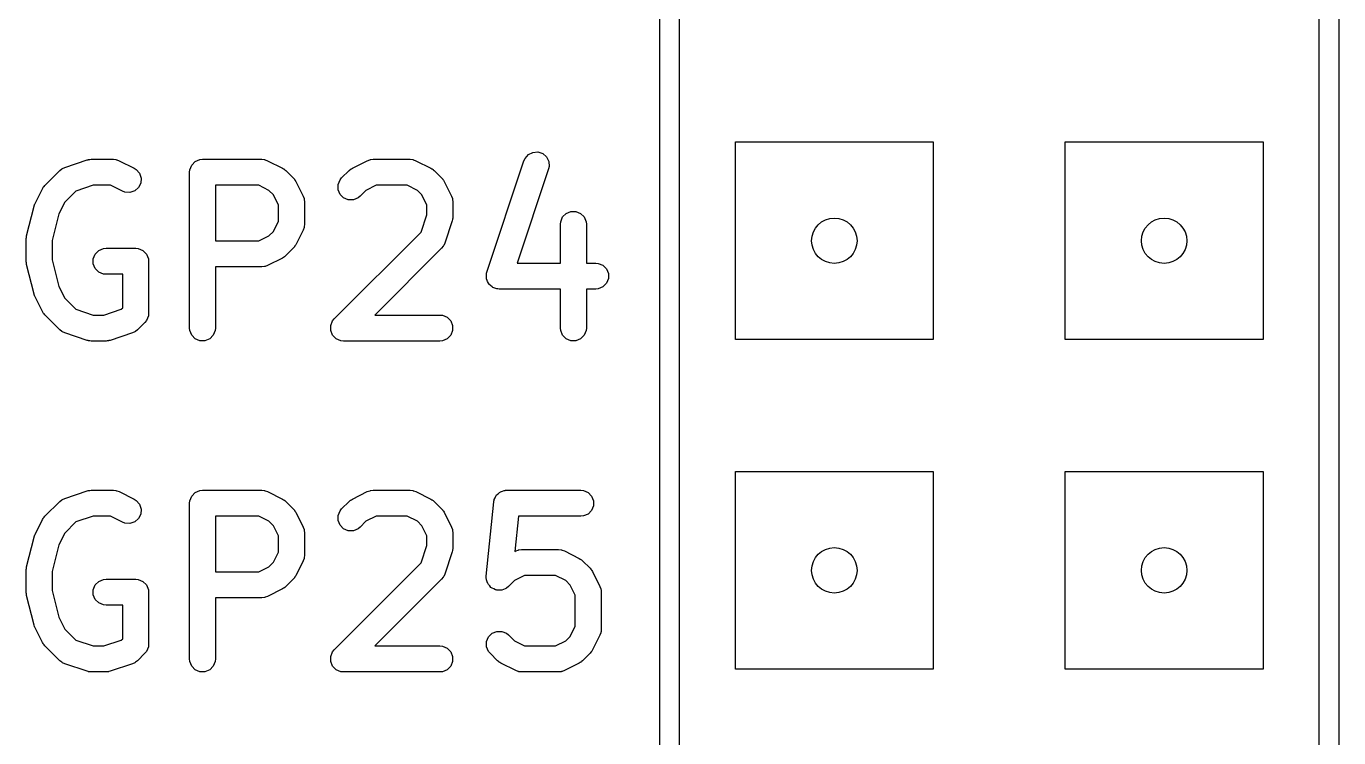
# Model space of a CAD drawing. Extents: x 0.28 to 2.12, y 0.23 to 2.15.
# Drawn here: x 1.7219 to 2.1199, y 1.2303 to 1.4462 of the extents above; entities that cross this region are included whole.
import ezdxf

# ---------------------------------------------------------------- set-up
doc = ezdxf.new("R2010")
doc.units = 0
doc.header["$MEASUREMENT"] = 0
doc.layers.add('BLACK', color=7, linetype='CONTINUOUS')

msp = doc.modelspace()

# ---------------------------------------------------------------- linework, layer by layer
at = {"layer": 'BLACK', "linetype": 'CONTINUOUS'}
for p, q in [((1.91398, 0.8311), (1.91398, 1.8311)), ((2.11988, 1.8311), (2.11988, 0.8311)), ((1.91988, 1.82815), (1.91988, 0.83406)), ((2.11398, 0.83406), (2.11398, 1.82815)), ((1.93693, 1.3511), (1.93693, 1.4111)), ((1.93693, 1.4111), (1.99693, 1.4111)), ((1.99693, 1.4111), (1.99693, 1.3511)), ((2.03693, 1.3511), (2.03693, 1.4111)), ((2.03693, 1.4111), (2.09693, 1.4111)), ((2.09693, 1.4111), (2.09693, 1.3511)), ((1.73359, 1.40335), (1.74034, 1.4056)), ((1.74034, 1.4056), (1.74072, 1.40568)), ((1.74072, 1.40568), (1.74082, 1.40572)), ((1.74082, 1.40572), (1.74096, 1.40574)), ((1.74096, 1.40574), (1.74109, 1.40577)), ((1.74109, 1.40577), (1.7412, 1.40576)), ((1.7412, 1.40576), (1.74159, 1.4058)), ((1.74159, 1.4058), (1.74833, 1.4058)), ((1.74833, 1.4058), (1.7491, 1.40572)), ((1.7491, 1.40572), (1.74923, 1.40567)), ((1.74923, 1.40567), (1.74937, 1.40566)), ((1.74937, 1.40566), (1.7501, 1.40538)), ((1.7501, 1.40538), (1.7546, 1.40313)), ((1.77206, 1.40405), (1.77314, 1.40513)), ((1.77314, 1.40513), (1.77456, 1.40572)), ((1.77456, 1.40572), (1.77533, 1.4058)), ((1.77533, 1.4058), (1.79333, 1.4058)), ((1.79333, 1.4058), (1.7941, 1.40572)), ((1.7941, 1.40572), (1.79423, 1.40567)), ((1.79423, 1.40567), (1.79437, 1.40566)), ((1.79437, 1.40566), (1.79509, 1.40538)), ((1.79509, 1.40538), (1.79959, 1.40313)), ((1.82081, 1.40313), (1.82531, 1.40538)), ((1.82531, 1.40538), (1.82604, 1.40566)), ((1.82604, 1.40566), (1.82618, 1.40567)), ((1.82618, 1.40567), (1.82631, 1.40572)), ((1.82631, 1.40572), (1.82708, 1.4058)), ((1.82708, 1.4058), (1.83832, 1.4058)), ((1.83832, 1.4058), (1.83909, 1.40572)), ((1.83909, 1.40572), (1.83922, 1.40567)), ((1.83922, 1.40567), (1.83936, 1.40566)), ((1.83936, 1.40566), (1.84008, 1.40538)), ((1.84008, 1.40538), (1.84458, 1.40313)), ((1.86159, 1.37161), (1.87283, 1.40536)), ((1.87283, 1.40536), (1.87315, 1.40606)), ((1.87315, 1.40606), (1.87416, 1.40722)), ((1.87416, 1.40722), (1.87553, 1.40791)), ((1.87553, 1.40791), (1.87706, 1.40802)), ((1.87706, 1.40802), (1.87852, 1.40753)), ((1.87852, 1.40753), (1.87968, 1.40652)), ((1.87968, 1.40652), (1.88037, 1.40515)), ((1.88037, 1.40515), (1.88047, 1.40362)), ((1.72755, 1.3979), (1.73205, 1.40239)), ((1.73205, 1.40239), (1.73265, 1.40288)), ((1.73265, 1.40288), (1.73278, 1.40294)), ((1.73278, 1.40294), (1.73289, 1.40303)), ((1.73289, 1.40303), (1.73359, 1.40335)), ((1.7546, 1.40313), (1.75525, 1.40272)), ((1.75525, 1.40272), (1.75625, 1.40156)), ((1.75625, 1.40156), (1.75674, 1.4001)), ((1.77139, 1.40186), (1.77147, 1.40263)), ((1.77139, 1.35462), (1.77139, 1.40186)), ((1.77147, 1.40263), (1.77206, 1.40405)), ((1.79959, 1.40313), (1.79992, 1.40292)), ((1.79992, 1.40292), (1.80002, 1.40288)), ((1.80002, 1.40288), (1.80012, 1.4028)), ((1.80012, 1.4028), (1.80024, 1.40272)), ((1.80024, 1.40272), (1.80031, 1.40264)), ((1.80031, 1.40264), (1.80061, 1.40239)), ((1.80061, 1.40239), (1.80286, 1.40014)), ((1.81754, 1.40014), (1.81979, 1.40239)), ((1.81979, 1.40239), (1.82009, 1.40264)), ((1.82009, 1.40264), (1.82016, 1.40272)), ((1.82016, 1.40272), (1.82028, 1.4028)), ((1.82028, 1.4028), (1.82039, 1.40288)), ((1.82039, 1.40288), (1.82048, 1.40292)), ((1.82048, 1.40292), (1.82081, 1.40313)), ((1.84458, 1.40313), (1.84491, 1.40292)), ((1.84491, 1.40292), (1.84501, 1.40288)), ((1.84501, 1.40288), (1.84512, 1.4028)), ((1.84512, 1.4028), (1.84524, 1.40272)), ((1.84524, 1.40272), (1.84531, 1.40264)), ((1.84531, 1.40264), (1.84561, 1.40239)), ((1.84561, 1.40239), (1.84786, 1.40014)), ((1.8803, 1.40287), (1.87078, 1.3743)), ((1.88047, 1.40362), (1.8803, 1.40287)), ((1.72682, 1.39687), (1.72702, 1.3972)), ((1.72702, 1.3972), (1.72706, 1.3973)), ((1.72706, 1.3973), (1.72715, 1.39741)), ((1.72715, 1.39741), (1.72723, 1.39753)), ((1.72723, 1.39753), (1.72731, 1.39759)), ((1.72731, 1.39759), (1.72755, 1.3979)), ((1.74222, 1.39792), (1.73696, 1.39617)), ((1.74741, 1.39792), (1.74222, 1.39792)), ((1.75107, 1.39609), (1.74741, 1.39792)), ((1.75594, 1.3972), (1.75478, 1.39619)), ((1.75663, 1.39857), (1.75594, 1.3972)), ((1.75674, 1.4001), (1.75663, 1.39857)), ((1.7924, 1.39792), (1.77927, 1.39792)), ((1.77927, 1.39792), (1.77927, 1.38105)), ((1.7955, 1.39638), (1.7924, 1.39792)), ((1.80286, 1.40014), (1.80311, 1.39984)), ((1.80311, 1.39984), (1.80319, 1.39977)), ((1.80319, 1.39977), (1.80326, 1.39966)), ((1.80326, 1.39966), (1.80335, 1.39955)), ((1.80335, 1.39955), (1.80339, 1.39945)), ((1.80339, 1.39945), (1.8036, 1.39912)), ((1.8036, 1.39912), (1.80585, 1.39462)), ((1.81646, 1.39813), (1.81705, 1.39955)), ((1.81646, 1.39659), (1.81646, 1.39813)), ((1.81705, 1.39955), (1.81754, 1.40014)), ((1.828, 1.39792), (1.82491, 1.39638)), ((1.83739, 1.39792), (1.828, 1.39792)), ((1.84049, 1.39638), (1.83739, 1.39792)), ((1.84786, 1.40014), (1.8481, 1.39984)), ((1.8481, 1.39984), (1.84818, 1.39977)), ((1.84818, 1.39977), (1.84826, 1.39966)), ((1.84826, 1.39966), (1.84835, 1.39955)), ((1.84835, 1.39955), (1.84839, 1.39945)), ((1.84839, 1.39945), (1.84859, 1.39912)), ((1.84859, 1.39912), (1.85084, 1.39462)), ((1.72457, 1.39237), (1.72682, 1.39687)), ((1.73696, 1.39617), (1.73357, 1.39278)), ((1.75179, 1.39581), (1.75107, 1.39609)), ((1.75333, 1.3957), (1.75179, 1.39581)), ((1.75478, 1.39619), (1.75333, 1.3957)), ((1.79684, 1.39503), (1.7955, 1.39638)), ((1.79839, 1.39193), (1.79684, 1.39503)), ((1.80585, 1.39462), (1.80613, 1.3939)), ((1.80613, 1.3939), (1.80614, 1.39376)), ((1.80614, 1.39376), (1.80619, 1.39363)), ((1.80619, 1.39363), (1.80627, 1.39286)), ((1.81705, 1.39517), (1.81646, 1.39659)), ((1.81814, 1.39409), (1.81705, 1.39517)), ((1.81956, 1.3935), (1.81814, 1.39409)), ((1.82109, 1.3935), (1.81956, 1.3935)), ((1.82251, 1.39409), (1.82109, 1.3935)), ((1.82311, 1.39458), (1.82251, 1.39409)), ((1.82491, 1.39638), (1.82311, 1.39458)), ((1.84184, 1.39503), (1.84049, 1.39638)), ((1.84339, 1.39193), (1.84184, 1.39503)), ((1.85084, 1.39462), (1.85112, 1.3939)), ((1.85112, 1.3939), (1.85113, 1.39376)), ((1.85113, 1.39376), (1.85118, 1.39363)), ((1.85118, 1.39363), (1.85126, 1.39286)), ((1.72202, 1.38257), (1.72427, 1.39157)), ((1.72427, 1.39157), (1.72429, 1.39162)), ((1.72429, 1.39165), (1.72441, 1.39197)), ((1.72429, 1.39162), (1.72429, 1.39165)), ((1.72441, 1.39197), (1.72453, 1.39229)), ((1.72453, 1.39229), (1.72454, 1.39232)), ((1.72454, 1.39232), (1.72457, 1.39237)), ((1.7318, 1.38924), (1.72977, 1.38113)), ((1.73357, 1.39278), (1.7318, 1.38924)), ((1.79839, 1.38704), (1.79839, 1.39193)), ((1.80627, 1.39286), (1.80627, 1.38611)), ((1.84163, 1.38374), (1.84339, 1.389)), ((1.84339, 1.389), (1.84339, 1.39193)), ((1.85126, 1.39286), (1.85126, 1.38836)), ((1.88454, 1.3883), (1.88563, 1.38939)), ((1.88563, 1.38939), (1.88705, 1.38997)), ((1.88705, 1.38997), (1.88859, 1.38997)), ((1.88859, 1.38997), (1.89, 1.38939)), ((1.89, 1.38939), (1.89109, 1.3883)), ((1.79684, 1.38395), (1.79839, 1.38704)), ((1.80613, 1.38507), (1.80585, 1.38435)), ((1.80614, 1.38521), (1.80613, 1.38507)), ((1.80619, 1.38534), (1.80614, 1.38521)), ((1.80627, 1.38611), (1.80619, 1.38534)), ((1.85106, 1.38712), (1.84881, 1.38037)), ((1.85114, 1.3875), (1.85106, 1.38712)), ((1.85118, 1.38759), (1.85114, 1.3875)), ((1.8512, 1.38773), (1.85118, 1.38759)), ((1.85123, 1.38787), (1.8512, 1.38773)), ((1.85126, 1.38836), (1.85122, 1.38797)), ((1.85122, 1.38797), (1.85123, 1.38787)), ((1.88388, 1.38611), (1.88396, 1.38688)), ((1.88388, 1.3743), (1.88388, 1.38611)), ((1.88396, 1.38688), (1.88454, 1.3883)), ((1.89109, 1.3883), (1.89168, 1.38688)), ((1.89168, 1.38688), (1.89175, 1.38611)), ((1.89175, 1.38611), (1.89175, 1.3743)), ((1.7219, 1.38161), (1.72191, 1.38175)), ((1.7219, 1.37486), (1.7219, 1.38161)), ((1.72191, 1.3818), (1.72195, 1.38209)), ((1.72191, 1.38175), (1.72191, 1.3818)), ((1.72195, 1.38209), (1.72198, 1.38238)), ((1.72198, 1.38238), (1.722, 1.38243)), ((1.722, 1.38243), (1.72202, 1.38257)), ((1.72977, 1.38113), (1.72977, 1.37535)), ((1.77927, 1.38105), (1.7924, 1.38105)), ((1.7924, 1.38105), (1.7955, 1.3826)), ((1.7955, 1.3826), (1.79684, 1.38395)), ((1.80585, 1.38435), (1.8036, 1.37985)), ((1.81529, 1.3574), (1.84163, 1.38374)), ((1.74222, 1.37563), (1.74281, 1.37705)), ((1.74281, 1.37705), (1.7439, 1.37814)), ((1.7439, 1.37814), (1.74532, 1.37873)), ((1.74532, 1.37873), (1.74609, 1.3788)), ((1.74609, 1.3788), (1.75508, 1.3788)), ((1.75508, 1.3788), (1.75585, 1.37873)), ((1.75585, 1.37873), (1.75727, 1.37814)), ((1.75727, 1.37814), (1.75836, 1.37705)), ((1.75836, 1.37705), (1.75895, 1.37563)), ((1.80286, 1.37883), (1.80061, 1.37658)), ((1.80311, 1.37913), (1.80286, 1.37883)), ((1.80319, 1.3792), (1.80311, 1.37913)), ((1.80326, 1.37932), (1.80319, 1.3792)), ((1.80335, 1.37943), (1.80326, 1.37932)), ((1.80339, 1.37952), (1.80335, 1.37943)), ((1.8036, 1.37985), (1.80339, 1.37952)), ((1.84786, 1.37883), (1.82758, 1.35855)), ((1.84835, 1.37943), (1.84786, 1.37883)), ((1.8484, 1.37956), (1.84835, 1.37943)), ((1.84849, 1.37966), (1.8484, 1.37956)), ((1.84881, 1.38037), (1.84849, 1.37966)), ((1.72191, 1.37473), (1.7219, 1.37486)), ((1.72191, 1.37467), (1.72191, 1.37473)), ((1.72195, 1.37439), (1.72191, 1.37467)), ((1.72198, 1.3741), (1.72195, 1.37439)), ((1.722, 1.37404), (1.72198, 1.3741)), ((1.72202, 1.37391), (1.722, 1.37404)), ((1.72427, 1.36491), (1.72202, 1.37391)), ((1.72977, 1.37535), (1.7318, 1.36724)), ((1.74222, 1.3741), (1.74222, 1.37563)), ((1.74281, 1.37268), (1.74222, 1.3741)), ((1.75895, 1.37563), (1.75902, 1.37486)), ((1.75902, 1.37486), (1.75902, 1.35912)), ((1.79333, 1.37318), (1.77927, 1.37318)), ((1.77927, 1.37318), (1.77927, 1.35462)), ((1.7941, 1.37325), (1.79333, 1.37318)), ((1.79423, 1.37331), (1.7941, 1.37325)), ((1.79437, 1.37332), (1.79423, 1.37331)), ((1.79509, 1.37359), (1.79437, 1.37332)), ((1.79959, 1.37584), (1.79509, 1.37359)), ((1.79992, 1.37605), (1.79959, 1.37584)), ((1.80002, 1.37609), (1.79992, 1.37605)), ((1.80012, 1.37618), (1.80002, 1.37609)), ((1.80024, 1.37625), (1.80012, 1.37618)), ((1.80031, 1.37633), (1.80024, 1.37625)), ((1.80061, 1.37658), (1.80031, 1.37633)), ((1.87078, 1.3743), (1.88388, 1.3743)), ((1.89175, 1.3743), (1.89457, 1.3743)), ((1.89457, 1.3743), (1.89533, 1.37423)), ((1.89533, 1.37423), (1.89675, 1.37364)), ((1.89675, 1.37364), (1.89784, 1.37255)), ((1.7439, 1.37159), (1.74281, 1.37268)), ((1.74532, 1.371), (1.7439, 1.37159)), ((1.74609, 1.37093), (1.74532, 1.371)), ((1.75115, 1.37093), (1.74609, 1.37093)), ((1.75115, 1.36075), (1.75115, 1.37093)), ((1.86141, 1.37086), (1.86146, 1.37105)), ((1.86146, 1.37023), (1.86141, 1.37086)), ((1.86146, 1.37113), (1.8615, 1.37123)), ((1.86146, 1.37105), (1.86146, 1.37113)), ((1.86146, 1.3696), (1.86146, 1.37023)), ((1.86151, 1.36947), (1.86146, 1.3696)), ((1.8615, 1.37123), (1.86159, 1.37161)), ((1.86152, 1.36932), (1.86151, 1.36947)), ((1.86181, 1.36876), (1.86152, 1.36932)), ((1.89784, 1.37255), (1.89843, 1.37113)), ((1.89843, 1.3696), (1.89784, 1.36818)), ((1.89843, 1.37113), (1.89843, 1.3696)), ((1.7318, 1.36724), (1.73357, 1.3637)), ((1.86205, 1.36818), (1.86181, 1.36876)), ((1.86215, 1.36808), (1.86205, 1.36818)), ((1.86221, 1.36795), (1.86215, 1.36808)), ((1.86269, 1.36754), (1.86221, 1.36795)), ((1.86313, 1.36709), (1.86269, 1.36754)), ((1.86326, 1.36704), (1.86313, 1.36709)), ((1.86337, 1.36694), (1.86326, 1.36704)), ((1.86397, 1.36674), (1.86337, 1.36694)), ((1.86455, 1.3665), (1.86397, 1.36674)), ((1.86475, 1.36648), (1.86455, 1.3665)), ((1.86483, 1.36646), (1.86475, 1.36648)), ((1.86493, 1.36647), (1.86483, 1.36646)), ((1.86532, 1.36643), (1.86493, 1.36647)), ((1.88388, 1.36643), (1.86532, 1.36643)), ((1.88388, 1.35462), (1.88388, 1.36643)), ((1.89457, 1.36643), (1.89175, 1.36643)), ((1.89175, 1.36643), (1.89175, 1.35462)), ((1.89533, 1.3665), (1.89457, 1.36643)), ((1.89675, 1.36709), (1.89533, 1.3665)), ((1.89784, 1.36818), (1.89675, 1.36709)), ((1.72429, 1.36485), (1.72427, 1.36491)), ((1.72429, 1.36483), (1.72429, 1.36485)), ((1.72441, 1.36451), (1.72429, 1.36483)), ((1.72453, 1.36418), (1.72441, 1.36451)), ((1.72454, 1.36416), (1.72453, 1.36418)), ((1.72457, 1.3641), (1.72454, 1.36416)), ((1.72682, 1.3596), (1.72457, 1.3641)), ((1.73357, 1.3637), (1.73696, 1.36031)), ((1.72702, 1.35927), (1.72682, 1.3596)), ((1.72706, 1.35918), (1.72702, 1.35927)), ((1.72715, 1.35907), (1.72706, 1.35918)), ((1.72723, 1.35895), (1.72715, 1.35907)), ((1.72731, 1.35888), (1.72723, 1.35895)), ((1.72755, 1.35858), (1.72731, 1.35888)), ((1.73205, 1.35408), (1.72755, 1.35858)), ((1.73696, 1.36031), (1.74222, 1.35855)), ((1.74222, 1.35855), (1.74545, 1.35855)), ((1.74545, 1.35855), (1.75071, 1.36031)), ((1.75071, 1.36031), (1.75115, 1.36075)), ((1.75865, 1.35763), (1.75836, 1.35693)), ((1.75895, 1.35835), (1.75865, 1.35763)), ((1.75902, 1.35912), (1.75895, 1.35835)), ((1.8148, 1.3568), (1.81529, 1.3574)), ((1.82758, 1.35855), (1.84732, 1.35855)), ((1.84732, 1.35855), (1.84809, 1.35848)), ((1.84809, 1.35848), (1.84951, 1.35789)), ((1.84951, 1.35789), (1.8506, 1.3568)), ((1.73265, 1.35359), (1.73205, 1.35408)), ((1.73278, 1.35354), (1.73265, 1.35359)), ((1.73289, 1.35345), (1.73278, 1.35354)), ((1.73359, 1.35313), (1.73289, 1.35345)), ((1.75478, 1.35345), (1.75408, 1.35313)), ((1.75489, 1.35354), (1.75478, 1.35345)), ((1.75502, 1.35359), (1.75489, 1.35354)), ((1.75562, 1.35408), (1.75502, 1.35359)), ((1.75787, 1.35633), (1.75562, 1.35408)), ((1.75836, 1.35693), (1.75787, 1.35633)), ((1.77147, 1.35385), (1.77139, 1.35462)), ((1.77206, 1.35243), (1.77147, 1.35385)), ((1.77919, 1.35385), (1.77861, 1.35243)), ((1.77927, 1.35462), (1.77919, 1.35385)), ((1.81421, 1.35538), (1.8148, 1.3568)), ((1.81421, 1.35385), (1.81421, 1.35538)), ((1.8148, 1.35243), (1.81421, 1.35385)), ((1.8506, 1.3568), (1.85118, 1.35538)), ((1.85118, 1.35385), (1.8506, 1.35243)), ((1.85118, 1.35538), (1.85118, 1.35385)), ((1.88396, 1.35385), (1.88388, 1.35462)), ((1.88454, 1.35243), (1.88396, 1.35385)), ((1.89168, 1.35385), (1.89109, 1.35243)), ((1.89175, 1.35462), (1.89168, 1.35385)), ((1.74034, 1.35088), (1.73359, 1.35313)), ((1.74072, 1.35079), (1.74034, 1.35088)), ((1.74082, 1.35076), (1.74072, 1.35079)), ((1.74096, 1.35074), (1.74082, 1.35076)), ((1.74109, 1.35071), (1.74096, 1.35074)), ((1.7412, 1.35072), (1.74109, 1.35071)), ((1.74159, 1.35068), (1.7412, 1.35072)), ((1.74609, 1.35068), (1.74159, 1.35068)), ((1.74647, 1.35072), (1.74609, 1.35068)), ((1.74658, 1.35071), (1.74647, 1.35072)), ((1.74671, 1.35074), (1.74658, 1.35071)), ((1.74685, 1.35076), (1.74671, 1.35074)), ((1.74695, 1.35079), (1.74685, 1.35076)), ((1.74733, 1.35088), (1.74695, 1.35079)), ((1.75408, 1.35313), (1.74733, 1.35088)), ((1.77314, 1.35134), (1.77206, 1.35243)), ((1.77456, 1.35076), (1.77314, 1.35134)), ((1.7761, 1.35076), (1.77456, 1.35076)), ((1.77752, 1.35134), (1.7761, 1.35076)), ((1.77861, 1.35243), (1.77752, 1.35134)), ((1.81589, 1.35134), (1.8148, 1.35243)), ((1.81731, 1.35076), (1.81589, 1.35134)), ((1.81808, 1.35068), (1.81731, 1.35076)), ((1.84732, 1.35068), (1.81808, 1.35068)), ((1.84809, 1.35076), (1.84732, 1.35068)), ((1.84951, 1.35134), (1.84809, 1.35076)), ((1.8506, 1.35243), (1.84951, 1.35134)), ((1.88563, 1.35134), (1.88454, 1.35243)), ((1.88705, 1.35076), (1.88563, 1.35134)), ((1.88859, 1.35076), (1.88705, 1.35076)), ((1.89, 1.35134), (1.88859, 1.35076)), ((1.89109, 1.35243), (1.89, 1.35134)), ((1.99693, 1.3511), (1.93693, 1.3511)), ((2.09693, 1.3511), (2.03693, 1.3511)), ((1.93693, 1.2511), (1.93693, 1.3111)), ((1.93693, 1.3111), (1.99693, 1.3111)), ((1.99693, 1.3111), (1.99693, 1.2511)), ((2.03693, 1.2511), (2.03693, 1.3111)), ((2.03693, 1.3111), (2.09693, 1.3111)), ((2.09693, 1.3111), (2.09693, 1.2511)), ((1.7412, 1.30537), (1.74159, 1.3054)), ((1.74159, 1.3054), (1.74833, 1.3054)), ((1.74833, 1.3054), (1.7491, 1.30533)), ((1.77456, 1.30533), (1.77533, 1.3054)), ((1.77533, 1.3054), (1.79333, 1.3054)), ((1.79333, 1.3054), (1.7941, 1.30533)), ((1.82631, 1.30533), (1.82708, 1.3054)), ((1.82708, 1.3054), (1.83832, 1.3054)), ((1.83832, 1.3054), (1.83909, 1.30533)), ((1.8671, 1.30536), (1.86719, 1.30539)), ((1.86719, 1.30539), (1.86729, 1.30538)), ((1.86729, 1.30538), (1.86757, 1.3054)), ((1.86757, 1.3054), (1.89007, 1.3054)), ((1.89007, 1.3054), (1.89084, 1.30533)), ((1.72755, 1.2975), (1.73205, 1.302)), ((1.73205, 1.302), (1.73265, 1.30249)), ((1.73265, 1.30249), (1.73278, 1.30254)), ((1.73278, 1.30254), (1.73289, 1.30264)), ((1.73289, 1.30264), (1.73359, 1.30295)), ((1.73359, 1.30295), (1.74034, 1.3052)), ((1.74034, 1.3052), (1.74072, 1.30529)), ((1.74072, 1.30529), (1.74082, 1.30533)), ((1.74082, 1.30533), (1.74096, 1.30534)), ((1.74096, 1.30534), (1.74109, 1.30537)), ((1.74109, 1.30537), (1.7412, 1.30537)), ((1.7491, 1.30533), (1.74923, 1.30527)), ((1.74923, 1.30527), (1.74937, 1.30526)), ((1.74937, 1.30526), (1.7501, 1.30499)), ((1.7501, 1.30499), (1.7546, 1.30274)), ((1.7546, 1.30274), (1.75525, 1.30233)), ((1.75525, 1.30233), (1.75625, 1.30117)), ((1.77139, 1.30147), (1.77147, 1.30223)), ((1.77139, 1.25422), (1.77139, 1.30147)), ((1.77147, 1.30223), (1.77206, 1.30365)), ((1.77206, 1.30365), (1.77314, 1.30474)), ((1.77314, 1.30474), (1.77456, 1.30533)), ((1.7941, 1.30533), (1.79423, 1.30527)), ((1.79423, 1.30527), (1.79437, 1.30526)), ((1.79437, 1.30526), (1.79509, 1.30499)), ((1.79509, 1.30499), (1.79959, 1.30274)), ((1.79959, 1.30274), (1.79992, 1.30253)), ((1.79992, 1.30253), (1.80002, 1.30249)), ((1.80002, 1.30249), (1.80012, 1.3024)), ((1.80012, 1.3024), (1.80024, 1.30233)), ((1.80024, 1.30233), (1.80031, 1.30225)), ((1.80031, 1.30225), (1.80061, 1.302)), ((1.80061, 1.302), (1.80286, 1.29975)), ((1.81754, 1.29975), (1.81979, 1.302)), ((1.81979, 1.302), (1.82009, 1.30225)), ((1.82009, 1.30225), (1.82016, 1.30233)), ((1.82016, 1.30233), (1.82028, 1.3024)), ((1.82028, 1.3024), (1.82039, 1.30249)), ((1.82039, 1.30249), (1.82048, 1.30253)), ((1.82048, 1.30253), (1.82081, 1.30274)), ((1.82081, 1.30274), (1.82531, 1.30499)), ((1.82531, 1.30499), (1.82604, 1.30526)), ((1.82604, 1.30526), (1.82618, 1.30527)), ((1.82618, 1.30527), (1.82631, 1.30533)), ((1.83909, 1.30533), (1.83922, 1.30527)), ((1.83922, 1.30527), (1.83936, 1.30526)), ((1.83936, 1.30526), (1.84008, 1.30499)), ((1.84008, 1.30499), (1.84458, 1.30274)), ((1.84458, 1.30274), (1.84491, 1.30253)), ((1.84491, 1.30253), (1.84501, 1.30249)), ((1.84501, 1.30249), (1.84512, 1.3024)), ((1.84512, 1.3024), (1.84524, 1.30233)), ((1.84524, 1.30233), (1.84531, 1.30225)), ((1.84531, 1.30225), (1.84561, 1.302)), ((1.84561, 1.302), (1.84786, 1.29975)), ((1.8614, 1.27936), (1.86365, 1.30186)), ((1.86365, 1.30186), (1.86371, 1.30214)), ((1.86371, 1.30223), (1.86375, 1.30233)), ((1.86371, 1.30214), (1.86371, 1.30223)), ((1.86375, 1.30233), (1.8638, 1.30262)), ((1.8638, 1.30262), (1.86408, 1.30312)), ((1.86408, 1.30312), (1.8643, 1.30365)), ((1.8643, 1.30365), (1.86444, 1.30379)), ((1.86444, 1.30379), (1.86453, 1.30397)), ((1.86453, 1.30397), (1.86498, 1.30433)), ((1.86498, 1.30433), (1.86538, 1.30474)), ((1.86538, 1.30474), (1.86557, 1.30482)), ((1.86557, 1.30482), (1.86572, 1.30494)), ((1.86572, 1.30494), (1.86627, 1.30511)), ((1.86627, 1.30511), (1.8668, 1.30533)), ((1.8668, 1.30533), (1.8671, 1.30536)), ((1.89084, 1.30533), (1.89225, 1.30474)), ((1.89225, 1.30474), (1.89334, 1.30365)), ((1.89334, 1.30365), (1.89393, 1.30223)), ((1.89393, 1.30223), (1.89393, 1.3007)), ((1.72731, 1.2972), (1.72755, 1.2975)), ((1.74222, 1.29753), (1.73696, 1.29578)), ((1.74741, 1.29753), (1.74222, 1.29753)), ((1.75107, 1.2957), (1.74741, 1.29753)), ((1.75663, 1.29818), (1.75594, 1.2968)), ((1.75625, 1.30117), (1.75674, 1.29971)), ((1.75674, 1.29971), (1.75663, 1.29818)), ((1.7924, 1.29753), (1.77927, 1.29753)), ((1.77927, 1.29753), (1.77927, 1.28066)), ((1.7955, 1.29598), (1.7924, 1.29753)), ((1.80286, 1.29975), (1.80311, 1.29945)), ((1.80311, 1.29945), (1.80319, 1.29938)), ((1.80319, 1.29938), (1.80326, 1.29926)), ((1.80326, 1.29926), (1.80335, 1.29915)), ((1.80335, 1.29915), (1.80339, 1.29906)), ((1.80339, 1.29906), (1.8036, 1.29873)), ((1.8036, 1.29873), (1.80585, 1.29423)), ((1.81646, 1.29774), (1.81705, 1.29915)), ((1.81646, 1.2962), (1.81646, 1.29774)), ((1.81705, 1.29915), (1.81754, 1.29975)), ((1.828, 1.29753), (1.82491, 1.29598)), ((1.83739, 1.29753), (1.828, 1.29753)), ((1.84049, 1.29598), (1.83739, 1.29753)), ((1.84786, 1.29975), (1.8481, 1.29945)), ((1.8481, 1.29945), (1.84818, 1.29938)), ((1.84818, 1.29938), (1.84826, 1.29926)), ((1.84826, 1.29926), (1.84835, 1.29915)), ((1.84835, 1.29915), (1.84839, 1.29906)), ((1.84839, 1.29906), (1.84859, 1.29873)), ((1.84859, 1.29873), (1.85084, 1.29423)), ((1.87113, 1.29753), (1.87007, 1.28687)), ((1.89007, 1.29753), (1.87113, 1.29753)), ((1.89084, 1.29761), (1.89007, 1.29753)), ((1.89225, 1.29819), (1.89084, 1.29761)), ((1.89334, 1.29928), (1.89225, 1.29819)), ((1.89393, 1.3007), (1.89334, 1.29928)), ((1.72457, 1.29198), (1.72682, 1.29648)), ((1.72682, 1.29648), (1.72702, 1.29681)), ((1.72702, 1.29681), (1.72706, 1.2969)), ((1.72706, 1.2969), (1.72715, 1.29701)), ((1.72715, 1.29701), (1.72723, 1.29713)), ((1.72723, 1.29713), (1.72731, 1.2972)), ((1.73696, 1.29578), (1.73357, 1.29239)), ((1.75179, 1.29542), (1.75107, 1.2957)), ((1.75333, 1.29531), (1.75179, 1.29542)), ((1.75478, 1.2958), (1.75333, 1.29531)), ((1.75594, 1.2968), (1.75478, 1.2958)), ((1.79684, 1.29464), (1.7955, 1.29598)), ((1.79839, 1.29154), (1.79684, 1.29464)), ((1.80585, 1.29423), (1.80613, 1.29351)), ((1.80613, 1.29351), (1.80614, 1.29337)), ((1.81705, 1.29478), (1.81646, 1.2962)), ((1.81814, 1.29369), (1.81705, 1.29478)), ((1.81956, 1.29311), (1.81814, 1.29369)), ((1.82251, 1.29369), (1.82109, 1.29311)), ((1.82311, 1.29418), (1.82251, 1.29369)), ((1.82491, 1.29598), (1.82311, 1.29418)), ((1.84184, 1.29464), (1.84049, 1.29598)), ((1.84339, 1.29154), (1.84184, 1.29464)), ((1.85084, 1.29423), (1.85112, 1.29351)), ((1.85112, 1.29351), (1.85113, 1.29337)), ((1.72202, 1.28217), (1.72427, 1.29117)), ((1.72427, 1.29117), (1.72429, 1.29123)), ((1.72429, 1.29126), (1.72441, 1.29158)), ((1.72429, 1.29123), (1.72429, 1.29126)), ((1.72441, 1.29158), (1.72453, 1.2919)), ((1.72453, 1.2919), (1.72454, 1.29192)), ((1.72454, 1.29192), (1.72457, 1.29198)), ((1.73357, 1.29239), (1.7318, 1.28884)), ((1.79839, 1.28665), (1.79839, 1.29154)), ((1.80614, 1.29337), (1.80619, 1.29324)), ((1.80619, 1.29324), (1.80627, 1.29247)), ((1.80627, 1.29247), (1.80627, 1.28572)), ((1.82109, 1.29311), (1.81956, 1.29311)), ((1.84339, 1.28861), (1.84339, 1.29154)), ((1.85113, 1.29337), (1.85118, 1.29324)), ((1.85118, 1.29324), (1.85126, 1.29247)), ((1.85126, 1.29247), (1.85126, 1.28797)), ((1.7318, 1.28884), (1.72977, 1.28073)), ((1.79684, 1.28355), (1.79839, 1.28665)), ((1.80627, 1.28572), (1.80619, 1.28495)), ((1.84163, 1.28335), (1.84339, 1.28861)), ((1.85106, 1.28672), (1.84881, 1.27997)), ((1.85114, 1.2871), (1.85106, 1.28672)), ((1.85118, 1.2872), (1.85114, 1.2871)), ((1.8512, 1.28734), (1.85118, 1.2872)), ((1.85123, 1.28748), (1.8512, 1.28734)), ((1.85126, 1.28797), (1.85122, 1.28758)), ((1.85122, 1.28758), (1.85123, 1.28748)), ((1.87007, 1.28687), (1.87031, 1.28699)), ((1.87031, 1.28699), (1.87103, 1.28727)), ((1.87103, 1.28727), (1.87117, 1.28728)), ((1.87117, 1.28728), (1.8713, 1.28733)), ((1.8713, 1.28733), (1.87207, 1.28741)), ((1.87207, 1.28741), (1.88332, 1.28741)), ((1.88332, 1.28741), (1.88409, 1.28733)), ((1.88409, 1.28733), (1.88422, 1.28728)), ((1.88422, 1.28728), (1.88436, 1.28727)), ((1.88436, 1.28727), (1.88508, 1.28699)), ((1.88508, 1.28699), (1.88958, 1.28474)), ((1.72191, 1.28141), (1.72195, 1.2817)), ((1.72195, 1.2817), (1.72198, 1.28199)), ((1.72198, 1.28199), (1.722, 1.28204)), ((1.722, 1.28204), (1.72202, 1.28217)), ((1.7924, 1.28066), (1.7955, 1.28221)), ((1.7955, 1.28221), (1.79684, 1.28355)), ((1.80585, 1.28396), (1.8036, 1.27946)), ((1.80613, 1.28468), (1.80585, 1.28396)), ((1.80614, 1.28482), (1.80613, 1.28468)), ((1.80619, 1.28495), (1.80614, 1.28482)), ((1.81529, 1.25701), (1.84163, 1.28335)), ((1.88958, 1.28474), (1.88991, 1.28453)), ((1.88991, 1.28453), (1.89, 1.28449)), ((1.89, 1.28449), (1.89011, 1.2844)), ((1.89011, 1.2844), (1.89023, 1.28433)), ((1.89023, 1.28433), (1.8903, 1.28425)), ((1.8903, 1.28425), (1.8906, 1.284)), ((1.8906, 1.284), (1.89285, 1.28175)), ((1.89285, 1.28175), (1.8931, 1.28145)), ((1.7219, 1.28122), (1.72191, 1.28135)), ((1.7219, 1.27447), (1.7219, 1.28122)), ((1.72191, 1.28135), (1.72191, 1.28141)), ((1.72977, 1.28073), (1.72977, 1.27495)), ((1.74281, 1.27666), (1.7439, 1.27774)), ((1.7439, 1.27774), (1.74532, 1.27833)), ((1.74532, 1.27833), (1.74609, 1.27841)), ((1.74609, 1.27841), (1.75508, 1.27841)), ((1.75508, 1.27841), (1.75585, 1.27833)), ((1.75585, 1.27833), (1.75727, 1.27774)), ((1.75727, 1.27774), (1.75836, 1.27666)), ((1.77927, 1.28066), (1.7924, 1.28066)), ((1.80286, 1.27844), (1.80061, 1.27619)), ((1.80311, 1.27874), (1.80286, 1.27844)), ((1.80319, 1.27881), (1.80311, 1.27874)), ((1.80326, 1.27892), (1.80319, 1.27881)), ((1.80335, 1.27903), (1.80326, 1.27892)), ((1.80339, 1.27913), (1.80335, 1.27903)), ((1.8036, 1.27946), (1.80339, 1.27913)), ((1.84786, 1.27844), (1.82758, 1.25816)), ((1.84835, 1.27903), (1.84786, 1.27844)), ((1.8484, 1.27916), (1.84835, 1.27903)), ((1.84849, 1.27927), (1.8484, 1.27916)), ((1.84881, 1.27997), (1.84849, 1.27927)), ((1.8614, 1.27859), (1.8614, 1.27936)), ((1.86146, 1.2784), (1.8614, 1.27859)), ((1.86146, 1.2782), (1.86146, 1.2784)), ((1.86168, 1.27767), (1.86146, 1.2782)), ((1.86185, 1.27712), (1.86168, 1.27767)), ((1.8699, 1.27798), (1.8681, 1.27619)), ((1.873, 1.27953), (1.8699, 1.27798)), ((1.88239, 1.27953), (1.873, 1.27953)), ((1.88549, 1.27798), (1.88239, 1.27953)), ((1.88683, 1.27664), (1.88549, 1.27798)), ((1.8931, 1.28145), (1.89318, 1.28138)), ((1.89318, 1.28138), (1.89325, 1.28126)), ((1.89325, 1.28126), (1.89334, 1.28116)), ((1.89334, 1.28116), (1.89338, 1.28106)), ((1.89338, 1.28106), (1.89359, 1.28073)), ((1.89359, 1.28073), (1.89584, 1.27623)), ((1.72191, 1.27434), (1.7219, 1.27447)), ((1.72191, 1.27428), (1.72191, 1.27434)), ((1.72195, 1.27399), (1.72191, 1.27428)), ((1.72198, 1.2737), (1.72195, 1.27399)), ((1.722, 1.27365), (1.72198, 1.2737)), ((1.72202, 1.27352), (1.722, 1.27365)), ((1.72977, 1.27495), (1.7318, 1.26685)), ((1.74222, 1.27524), (1.74281, 1.27666)), ((1.74222, 1.2737), (1.74222, 1.27524)), ((1.74281, 1.27228), (1.74222, 1.2737)), ((1.75836, 1.27666), (1.75895, 1.27524)), ((1.75895, 1.27524), (1.75902, 1.27447)), ((1.75902, 1.27447), (1.75902, 1.25872)), ((1.79959, 1.27545), (1.79509, 1.2732)), ((1.79992, 1.27566), (1.79959, 1.27545)), ((1.80002, 1.2757), (1.79992, 1.27566)), ((1.80012, 1.27578), (1.80002, 1.2757)), ((1.80024, 1.27586), (1.80012, 1.27578)), ((1.80031, 1.27594), (1.80024, 1.27586)), ((1.80061, 1.27619), (1.80031, 1.27594)), ((1.86197, 1.27697), (1.86185, 1.27712)), ((1.86205, 1.27678), (1.86197, 1.27697)), ((1.86245, 1.27638), (1.86205, 1.27678)), ((1.86282, 1.27593), (1.86245, 1.27638)), ((1.86299, 1.27584), (1.86282, 1.27593)), ((1.86313, 1.2757), (1.86299, 1.27584)), ((1.86366, 1.27548), (1.86313, 1.2757)), ((1.86417, 1.2752), (1.86366, 1.27548)), ((1.86437, 1.27518), (1.86417, 1.2752)), ((1.86455, 1.27511), (1.86437, 1.27518)), ((1.86513, 1.27511), (1.86455, 1.27511)), ((1.8657, 1.27505), (1.86513, 1.27511)), ((1.86589, 1.27511), (1.8657, 1.27505)), ((1.86609, 1.27511), (1.86589, 1.27511)), ((1.86662, 1.27533), (1.86609, 1.27511)), ((1.86717, 1.27549), (1.86662, 1.27533)), ((1.86732, 1.27562), (1.86717, 1.27549)), ((1.86751, 1.2757), (1.86732, 1.27562)), ((1.8681, 1.27619), (1.86751, 1.2757)), ((1.88838, 1.27354), (1.88683, 1.27664)), ((1.88838, 1.26415), (1.88838, 1.27354)), ((1.89584, 1.27623), (1.89611, 1.27551)), ((1.89611, 1.27551), (1.89612, 1.27537)), ((1.89612, 1.27537), (1.89618, 1.27524)), ((1.89618, 1.27524), (1.89625, 1.27447)), ((1.89625, 1.27447), (1.89625, 1.26322)), ((1.72427, 1.26452), (1.72202, 1.27352)), ((1.7439, 1.2712), (1.74281, 1.27228)), ((1.74532, 1.27061), (1.7439, 1.2712)), ((1.74609, 1.27053), (1.74532, 1.27061)), ((1.75115, 1.27053), (1.74609, 1.27053)), ((1.75115, 1.26035), (1.75115, 1.27053)), ((1.79333, 1.27278), (1.77927, 1.27278)), ((1.77927, 1.27278), (1.77927, 1.25422)), ((1.7941, 1.27286), (1.79333, 1.27278)), ((1.79423, 1.27291), (1.7941, 1.27286)), ((1.79437, 1.27292), (1.79423, 1.27291)), ((1.79509, 1.2732), (1.79437, 1.27292)), ((1.7318, 1.26685), (1.73357, 1.2633)), ((1.72429, 1.26446), (1.72427, 1.26452)), ((1.72429, 1.26443), (1.72429, 1.26446)), ((1.72441, 1.26411), (1.72429, 1.26443)), ((1.72453, 1.26379), (1.72441, 1.26411)), ((1.72454, 1.26377), (1.72453, 1.26379)), ((1.72457, 1.26371), (1.72454, 1.26377)), ((1.72682, 1.25921), (1.72457, 1.26371)), ((1.73357, 1.2633), (1.73696, 1.25991)), ((1.86205, 1.26091), (1.86313, 1.262)), ((1.86313, 1.262), (1.86455, 1.26258)), ((1.86455, 1.26258), (1.86609, 1.26258)), ((1.86609, 1.26258), (1.86751, 1.262)), ((1.86751, 1.262), (1.8681, 1.26151)), ((1.88683, 1.26105), (1.88838, 1.26415)), ((1.89611, 1.26218), (1.89584, 1.26146)), ((1.89612, 1.26232), (1.89611, 1.26218)), ((1.89618, 1.26245), (1.89612, 1.26232)), ((1.89625, 1.26322), (1.89618, 1.26245)), ((1.72702, 1.25888), (1.72682, 1.25921)), ((1.72706, 1.25878), (1.72702, 1.25888)), ((1.72715, 1.25868), (1.72706, 1.25878)), ((1.72723, 1.25856), (1.72715, 1.25868)), ((1.72731, 1.25849), (1.72723, 1.25856)), ((1.72755, 1.25819), (1.72731, 1.25849)), ((1.73205, 1.25369), (1.72755, 1.25819)), ((1.73696, 1.25991), (1.74222, 1.25816)), ((1.74222, 1.25816), (1.74545, 1.25816)), ((1.74545, 1.25816), (1.75071, 1.25991)), ((1.75071, 1.25991), (1.75115, 1.26035)), ((1.75895, 1.25795), (1.75862, 1.25717)), ((1.75902, 1.25872), (1.75895, 1.25795)), ((1.82758, 1.25816), (1.84732, 1.25816)), ((1.84732, 1.25816), (1.84809, 1.25808)), ((1.84809, 1.25808), (1.84951, 1.2575)), ((1.86146, 1.25949), (1.86205, 1.26091)), ((1.86146, 1.25795), (1.86146, 1.25949)), ((1.86205, 1.25653), (1.86146, 1.25795)), ((1.8681, 1.26151), (1.8699, 1.25971)), ((1.8699, 1.25971), (1.873, 1.25816)), ((1.873, 1.25816), (1.88239, 1.25816)), ((1.88239, 1.25816), (1.88549, 1.25971)), ((1.88549, 1.25971), (1.88683, 1.26105)), ((1.89584, 1.26146), (1.89359, 1.25696)), ((1.73265, 1.2532), (1.73205, 1.25369)), ((1.75562, 1.25369), (1.75502, 1.2532)), ((1.75787, 1.25594), (1.75562, 1.25369)), ((1.75836, 1.25653), (1.75787, 1.25594)), ((1.75862, 1.25717), (1.75836, 1.25653)), ((1.77147, 1.25345), (1.77139, 1.25422)), ((1.77927, 1.25422), (1.77919, 1.25345)), ((1.81421, 1.25499), (1.8148, 1.25641)), ((1.81421, 1.25345), (1.81421, 1.25499)), ((1.8148, 1.25641), (1.81529, 1.25701)), ((1.84951, 1.2575), (1.8506, 1.25641)), ((1.8506, 1.25641), (1.85118, 1.25499)), ((1.85118, 1.25499), (1.85118, 1.25345)), ((1.86254, 1.25594), (1.86205, 1.25653)), ((1.86479, 1.25369), (1.86254, 1.25594)), ((1.86509, 1.25344), (1.86479, 1.25369)), ((1.8906, 1.25369), (1.8903, 1.25344)), ((1.89285, 1.25594), (1.8906, 1.25369)), ((1.8931, 1.25624), (1.89285, 1.25594)), ((1.89318, 1.25631), (1.8931, 1.25624)), ((1.89325, 1.25643), (1.89318, 1.25631)), ((1.89334, 1.25653), (1.89325, 1.25643)), ((1.89338, 1.25663), (1.89334, 1.25653)), ((1.89359, 1.25696), (1.89338, 1.25663)), ((1.73278, 1.25314), (1.73265, 1.2532)), ((1.73289, 1.25305), (1.73278, 1.25314)), ((1.73359, 1.25274), (1.73289, 1.25305)), ((1.74034, 1.25049), (1.73359, 1.25274)), ((1.74072, 1.2504), (1.74034, 1.25049)), ((1.74082, 1.25036), (1.74072, 1.2504)), ((1.74096, 1.25035), (1.74082, 1.25036)), ((1.74109, 1.25032), (1.74096, 1.25035)), ((1.7412, 1.25032), (1.74109, 1.25032)), ((1.74159, 1.25029), (1.7412, 1.25032)), ((1.74609, 1.25029), (1.74159, 1.25029)), ((1.74647, 1.25032), (1.74609, 1.25029)), ((1.74658, 1.25032), (1.74647, 1.25032)), ((1.74671, 1.25035), (1.74658, 1.25032)), ((1.74685, 1.25036), (1.74671, 1.25035)), ((1.74695, 1.2504), (1.74685, 1.25036)), ((1.74733, 1.25049), (1.74695, 1.2504)), ((1.75408, 1.25274), (1.74733, 1.25049)), ((1.75478, 1.25305), (1.75408, 1.25274)), ((1.75489, 1.25314), (1.75478, 1.25305)), ((1.75502, 1.2532), (1.75489, 1.25314)), ((1.77206, 1.25204), (1.77147, 1.25345)), ((1.77314, 1.25095), (1.77206, 1.25204)), ((1.77456, 1.25036), (1.77314, 1.25095)), ((1.7761, 1.25036), (1.77456, 1.25036)), ((1.77752, 1.25095), (1.7761, 1.25036)), ((1.77861, 1.25204), (1.77752, 1.25095)), ((1.77919, 1.25345), (1.77861, 1.25204)), ((1.8148, 1.25204), (1.81421, 1.25345)), ((1.81589, 1.25095), (1.8148, 1.25204)), ((1.81731, 1.25036), (1.81589, 1.25095)), ((1.81808, 1.25029), (1.81731, 1.25036)), ((1.84732, 1.25029), (1.81808, 1.25029)), ((1.84809, 1.25036), (1.84732, 1.25029)), ((1.84951, 1.25095), (1.84809, 1.25036)), ((1.8506, 1.25204), (1.84951, 1.25095)), ((1.85118, 1.25345), (1.8506, 1.25204)), ((1.86516, 1.25336), (1.86509, 1.25344)), ((1.86527, 1.25329), (1.86516, 1.25336)), ((1.86538, 1.2532), (1.86527, 1.25329)), ((1.86548, 1.25316), (1.86538, 1.2532)), ((1.86581, 1.25295), (1.86548, 1.25316)), ((1.87031, 1.2507), (1.86581, 1.25295)), ((1.87103, 1.25043), (1.87031, 1.2507)), ((1.87117, 1.25042), (1.87103, 1.25043)), ((1.8713, 1.25036), (1.87117, 1.25042)), ((1.87207, 1.25029), (1.8713, 1.25036)), ((1.88332, 1.25029), (1.87207, 1.25029)), ((1.88409, 1.25036), (1.88332, 1.25029)), ((1.88422, 1.25042), (1.88409, 1.25036)), ((1.88436, 1.25043), (1.88422, 1.25042)), ((1.88508, 1.2507), (1.88436, 1.25043)), ((1.88958, 1.25295), (1.88508, 1.2507)), ((1.88991, 1.25316), (1.88958, 1.25295)), ((1.89, 1.2532), (1.88991, 1.25316)), ((1.89011, 1.25329), (1.89, 1.2532)), ((1.89023, 1.25336), (1.89011, 1.25329)), ((1.8903, 1.25344), (1.89023, 1.25336)), ((1.99693, 1.2511), (1.93693, 1.2511)), ((2.09693, 1.2511), (2.03693, 1.2511))]:
    msp.add_line(p, q, dxfattribs=at)
at = {"layer": 'BLACK'}
for centre in [(1.96693, 1.3811), (2.06693, 1.3811), (1.96693, 1.2811), (2.06693, 1.2811)]:
    msp.add_circle(centre, 0.00689, dxfattribs=at)
at = {"layer": 'WHITE'}
for centre in [(1.96693, 1.3811), (2.06693, 1.3811), (1.96693, 1.2811), (2.06693, 1.2811)]:
    msp.add_circle(centre, 0.00689, dxfattribs=at)

doc.saveas('drawing.dxf')
